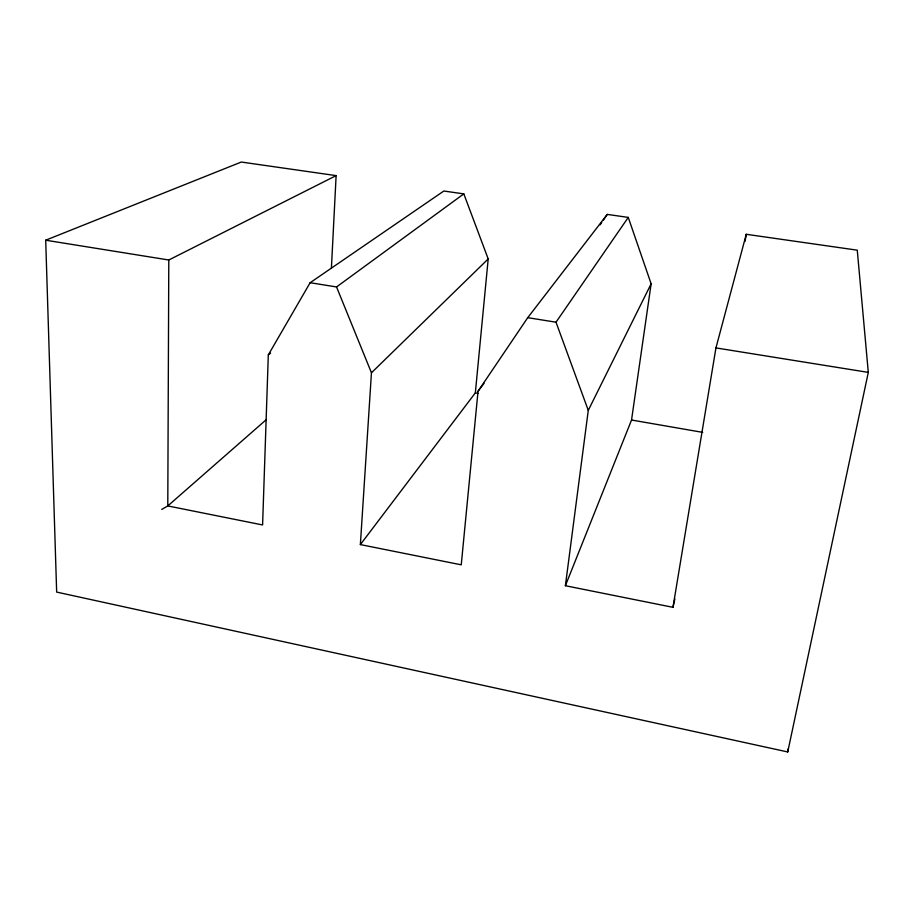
<?xml version="1.0" encoding="UTF-8"?>
<svg xmlns="http://www.w3.org/2000/svg" width="914" height="914" viewBox="0 0 914 914"><rect width="100%" height="100%" fill="white"/><g stroke="black" fill="none" stroke-linecap="round" stroke-linejoin="round"><path stroke-width="1.37" d="M331.416 267.928L336.124 175.614L168.793 259.999L167.788 505.933L161.732 509.441M674.863 599.001L672.967 607.319L565.389 585.725L631.54 420.017L651.134 283.808L628.261 217.406L607.25 214.402L527.744 317.672L478.033 391.272L461.25 564.829L360.367 544.584L475.337 392.894L488.202 258.948L463.821 193.882L443.838 191.026L310.143 282.712L268.316 354.918L262.592 524.956L167.788 505.933L266.362 419.583M336.124 175.614L241.285 162.041L45.7 240.211L56.657 592.089L787.742 751.959L787.891 749.114M360.367 544.584L371.45 372.798L336.546 286.95L310.143 282.712M565.389 585.725L588.273 410.375L651.134 283.808M672.967 607.319L715.948 347.914L746.258 234.292L857.263 250.173L868.3 372.386L787.742 751.959M745.07 241.319L746.258 234.292M600.155 224.844L601.732 222.525M603.309 220.205L607.25 214.402M588.273 410.375L556.009 322.208L628.261 217.406M478.033 391.272L484.02 383.343M371.45 372.798L488.202 258.948M268.316 354.918L270.578 353.192M336.546 286.95L463.821 193.882M45.7 240.211L168.793 259.999M527.744 317.672L556.009 322.208M715.948 347.914L868.3 372.386M475.337 392.894L478.148 393.386M631.54 420.017L702.729 432.379"/></g></svg>
